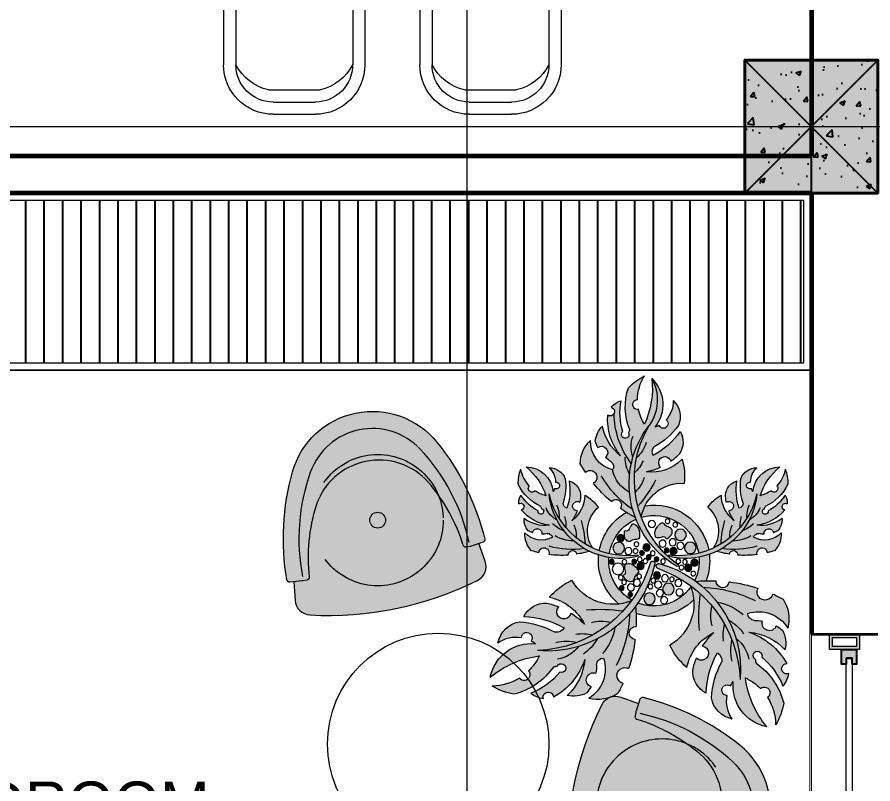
# Model space of a CAD drawing. Header units: feet. Extents: x 109753 to 150441, y 47761 to 75080.
# Drawn here: x 128237.1 to 128353.1, y 50823.8 to 50927.6 of the extents above; entities that cross this region are included whole.
import ezdxf

# ---------------------------------------------------------------- set-up
doc = ezdxf.new("R2010")
doc.units = ezdxf.units.FT
doc.header["$LTSCALE"] = 50
doc.header["$MEASUREMENT"] = 0
for name, pattern in [('ACAD_ISO04W100', [30, 24, -3, 0, -3]), ('CENTER', [2, 1.25, -0.25, 0.25, -0.25]), ('STRICHLINIE2', [0.375, 0.25, -0.125])]:
    doc.linetypes.add(name, pattern=pattern)
for name, color, linetype, lineweight in [('A-Furniture', 175, 'Continuous', 0), ('CENTRELINE', 146, 'CENTER', 18), ('COLUMN', 16, 'Continuous', 40), ('FURNITURES', 250, 'Continuous', 5), ('hatch_cad-block.com', 254, 'Continuous', 0), ('TEXT', 181, 'Continuous', 13), ('WALL', 1, 'Continuous', 60), ('WINDOW', 197, 'Continuous', 25)]:
    doc.layers.add(name, color=color, linetype=linetype, lineweight=lineweight)
doc.layers.add('HACTH', color=251, linetype='Continuous')
doc.styles.add('GL_Imperial', font='GOTHIC.TTF', dxfattribs={"height": 8})

# ---------------------------------------------------------------- blocks, each defined once
blk = doc.blocks.new('WIN 4 FRAME')
at = {"true_color": 0x939598}
h = blk.add_hatch(color=252, dxfattribs=at)
h.dxf.hatch_style = 1
h.paths.add_polyline_path([(0, 4.05), (0, 0), (2.02, 0), (2.02, 2.02), (2.02, 2.02), (2.02, 4.05)])
h.paths.add_polyline_path([(1.62, 0.4), (0.4, 0.4), (0.4, 3.64), (1.62, 3.64)], flags=16)
at = {"lineweight": 18}
for points in [[(2.02, 0), (2.02, 4.05), (0, 4.05), (0, 0)], [(0.4, 3.64), (0.4, 0.4), (1.62, 0.4), (1.62, 3.64)]]:
    blk.add_lwpolyline(points, close=True, dxfattribs=at)
blk = doc.blocks.new('WIN IN FRAME 2')
at = {"true_color": 0x939598}
h = blk.add_hatch(color=252, dxfattribs=at)
h.dxf.hatch_style = 1
h.paths.add_polyline_path([(0, 2.02), (0, 0), (2.02, 0), (2.02, 0.61), (1.21, 0.61), (1.21, 1.42), (2.02, 1.42), (2.02, 2.02)])
blk.add_lwpolyline([(1.21, 1.42), (2.02, 1.42), (2.02, 2.02), (0, 2.02), (0, 0), (2.02, 0), (2.02, 0.61), (1.21, 0.61)], close=True)
blk = doc.blocks.new('*U1173')
blk.add_wipeout([(0, -0.2), (120, -0.2), (120, 9.2), (0, 9.2)]).dxf.layer = 'WINDOW'
at = {"layer": 'WINDOW', "color": 35, "lineweight": 5}
blk.add_line((120, 9), (0, 9), dxfattribs=at)
at = {"layer": 'WINDOW', "color": 10, "lineweight": 35}
blk.add_line((0, 0), (0, 9), dxfattribs=at)
at = {"layer": 'WINDOW', "lineweight": 9}
blk.add_lwpolyline([(3.24, 3.49), (116.76, 3.49), (116.76, 4.3), (3.24, 4.3)], close=True, dxfattribs=at)
at = {"layer": 'WINDOW', "lineweight": 5}
for name, p in [('WIN 4 FRAME', (0, 2.48)), ('WIN IN FRAME 2', (2.02, 2.88))]:
    blk.add_blockref(name, p, dxfattribs=at)
blk = doc.blocks.new('Joey 266-10 top')
at = {"layer": 'hatch_cad-block.com', "true_color": 0xffffff, "transparency": 33554648}
blk.add_hatch(color=7, dxfattribs=at).paths.add_polyline_path([(325.7, -717.9, 0.381088), (369.7, -652.2), (359.8, -581.7), (376, -579.9, 0.392841), (384.9, -569.6, 0.109733), (280.9, -170.6, 0.607126), (-280.9, -170.6, 0.109733), (-384.9, -569.6, 0.392841), (-376, -579.9), (-359.8, -581.7), (-369.7, -652.2, 0.381088), (-325.7, -717.9, 0.127308)])
blk.add_lwpolyline([(309.7, -585.3, -0.386567), (299.8, -576.2, 0.102413), (218.9, -314.4, 0.577736), (-218.9, -314.4, 0.102413), (-299.8, -576.2, -0.386567), (-309.7, -585.3), (-326.5, -585.3, -0.027408), (-328.7, -585.1), (-376, -579.9, -0.392841), (-384.9, -569.6, -0.109733), (-280.9, -170.6, -0.607126), (280.9, -170.6, -0.109733), (384.9, -569.6, -0.392841), (376, -579.9), (328.7, -585.1, -0.027408), (326.5, -585.3)], format="xyb", close=True)
for points in [[(324.1, -570.1, 0.135266), (213.2, -183.7, 0.555419), (-213.2, -183.7, 0.135266), (-324.1, -570.1)], [(-359.8, -581.7), (-369.7, -652.2, 0.381088), (-325.7, -717.9, 0.127308), (325.7, -717.9, 0.381088), (369.7, -652.2), (359.8, -581.7)]]:
    blk.add_lwpolyline(points, format="xyb")
at = {"linetype": 'STRICHLINIE2', "lineweight": 5, "ltscale": 50}
blk.add_circle((0, -416.2), 250, dxfattribs=at)
at = {"ltscale": 50}
blk.add_circle((0, -416.2), 30, dxfattribs=at)
blk = doc.blocks.new('JOEY266-10')
blk.add_blockref('Joey 266-10 top', (0, 416.2))
blk = doc.blocks.new('A$Ca819e820')
at = {"layer": 'FURNITURES', "color": 252}
blk.add_circle((0, 0), 15, dxfattribs=at)
at = {"layer": 'FURNITURES'}
for p, xscale, yscale, zscale, rotation in [((-27.24, -15.64), -0.03555458823085097, 0.03555458823085097, 0.03555458823085097, 123.3619756077735), ((27.24, -15.64), 0.03555458823085096, 0.03555458823085096, 0.03555458823085096, 236.6380243922265)]:
    blk.add_blockref('JOEY266-10', p, dxfattribs=dict(at, xscale=xscale, yscale=yscale, zscale=zscale, rotation=rotation))
blk = doc.blocks.new('Novo Cashepo')
at = {"lineweight": 5, "ltscale": 0.1}
h = blk.add_hatch(color=75, dxfattribs=at)
h.set_gradient(color1=(108, 164, 86), color2=(79, 120, 63), one_color=1, tint=0.36, name='CYLINDER')
h.paths.add_polyline_path([(0.2827, 0.4266, -0.314907), (0.2643, 0.3891, -0.122145), (0.2167, 0.5593, 0.291545), (0.1604, 0.4626, 0.043027), (0.1756, 0.4118, -1.339402), (0.202, 0.3602, 0.060072), (0.2488, 0.3031, -0.231117), (0.1355, 0.4506, 0.11449), (0.0635, 0.3561, -0.376746), (0.1502, 0.1049, 0.228124), (0.3602, 0.5016, -0.2613), (0.1736, 0.0872, 0.033062), (0.2588, 0.0848, -0.981895), (0.3134, 0.0893, 0.048855), (0.4361, 0.1168, -1.138233), (0.4978, 0.1407, 0.018864), (0.5414, 0.1623, 0.208979), (0.5618, 0.2847, -0.346636), (0.3922, 0.2224, -0.42625), (0.4225, 0.2519, 0.04537), (0.4552, 0.2547, -0.994855), (0.5125, 0.2753, 0.044381), (0.539, 0.2936, 0.18118), (0.5496, 0.3761, -0.18833), (0.3972, 0.3019, 0.191426), (0.5567, 0.4338, -1.174476), (0.5643, 0.4761, 0.140528), (0.5404, 0.529, -0.125367), (0.4517, 0.4068, -2.245001), (0.4262, 0.4175, -0.031976), (0.4282, 0.4328, 0.181425), (0.5443, 0.6013, 0.094503), (0.51, 0.6925, -0.138196), (0.476, 0.5769, -1.074478), (0.4463, 0.5393, -0.088291), (0.3828, 0.4942, -0.144087), (0.473, 0.7006, 0.388768), (0.3315, 0.5094, -0.041945), (0.3192, 0.5282, -1.340573), (0.3051, 0.5692, -0.196063), (0.327, 0.668, 0.307628), (0.2389, 0.5784, 0.111291)])
h = blk.add_hatch(color=75, dxfattribs=at)
h.set_gradient(color1=(108, 164, 86), color2=(102, 154, 81), one_color=1, tint=0.46, name='CYLINDER')
h.paths.add_polyline_path([(-0.0809, 0.1926, 0.033062), (-0.0785, 0.2778, -0.981895), (-0.0829, 0.3324, 0.048855), (-0.1105, 0.4551, -1.138233), (-0.1344, 0.5168, 0.018864), (-0.1559, 0.5604, 0.208979), (-0.2783, 0.5808, -0.346636), (-0.2161, 0.4112, -0.42625), (-0.2455, 0.4415, 0.04537), (-0.2484, 0.4742, -0.994855), (-0.269, 0.5315, 0.044381), (-0.2872, 0.5579, 0.18118), (-0.3697, 0.5686, -0.18833), (-0.2956, 0.4161, 0.191426), (-0.4275, 0.5757, -1.174476), (-0.4698, 0.5832, 0.140528), (-0.5227, 0.5593, -0.125367), (-0.4005, 0.4706, -2.245001), (-0.4112, 0.4452, -0.031976), (-0.4264, 0.4471, 0.181425), (-0.595, 0.5633, 0.094503), (-0.6862, 0.529, -0.138196), (-0.5706, 0.495, -1.074478), (-0.5329, 0.4652, -0.088291), (-0.4878, 0.4018, -0.144087), (-0.6943, 0.4919, 0.388768), (-0.503, 0.3504, -0.041945), (-0.5218, 0.3381, -1.340573), (-0.5628, 0.324, -0.196063), (-0.6617, 0.346, 0.307628), (-0.5721, 0.2579, 0.111291), (-0.4203, 0.3017, -0.314907), (-0.3828, 0.2833, -0.122145), (-0.553, 0.2356, 0.291545), (-0.4562, 0.1793, 0.043027), (-0.4055, 0.1946, -1.339402), (-0.3539, 0.2209, 0.060072), (-0.2968, 0.2677, -0.231117), (-0.4442, 0.1544, 0.11449), (-0.3498, 0.0824, -0.376746), (-0.0985, 0.1691, 0.228124), (-0.4952, 0.3792, -0.2613)])
h = blk.add_hatch(color=35, dxfattribs=at)
h.set_gradient(color1=(166, 115, 84), color2=(109, 75, 55), one_color=1, tint=0.32, name='INVCYLINDER')
h.paths.add_polyline_path([(0.3602, 0.5016, -0.309503), (0.0116, 0.0322, 0.812635), (0.0173, 0.012, 0.364481)])
h = blk.add_hatch(color=35, dxfattribs=at)
h.set_gradient(color1=(166, 115, 84), color2=(109, 75, 55), one_color=1, tint=0.32, name='INVCYLINDER')
h.paths.add_polyline_path([(-0.0186, 0.0079, 0.872708), (-0.0001, 0.0132, 0.378997), (-0.4952, 0.3792, -0.322151)])
h = blk.add_hatch(color=9, dxfattribs=at)
h.set_gradient(color1=(185, 193, 193), color2=(81, 92, 92), one_color=1, tint=0.34, name='CURVED')
h.paths.add_polyline_path([(0.1525, 0.1108, 0.06904), (0.1645, 0.1649, 0.288006), (-0.0787, 0.2226, -0.011646), (-0.0809, 0.1926, -0.009266), (-0.0709, 0.1786, -0.341204)])
h = blk.add_hatch(color=9, dxfattribs=at)
h.set_gradient(color1=(185, 193, 193), color2=(81, 92, 92), one_color=1, tint=0.34, name='CURVED')
h.paths.add_polyline_path([(-0.0966, 0.1665, 0.00155), (-0.0985, 0.1691, 0.067559), (-0.151, 0.1827, 0.253608), (-0.2368, -0.0242, -0.036817), (-0.1935, -0.0138, -0.290631)])
h = blk.add_hatch(color=33, dxfattribs=at)
h.set_gradient(color1=(179, 165, 128), color2=(150, 134, 90), one_color=1, tint=0.47)
h.paths.add_polyline_path([(-0.0466, 0.1604, -1), (0.0024, 0.1604, -1)])
h = blk.add_hatch(color=33, dxfattribs=at)
h.set_gradient(color1=(179, 165, 128), color2=(150, 134, 90), one_color=1, tint=0.47)
h.paths.add_polyline_path([(-0.113, 0.1431, 1), (-0.0932, 0.1431, 1)])
h = blk.add_hatch(color=33, dxfattribs=at)
h.set_gradient(color1=(179, 165, 128), color2=(150, 134, 90), one_color=1, tint=0.47)
h.paths.add_polyline_path([(-0.149, 0.1152, 1), (-0.1291, 0.1152, 1)])
h = blk.add_hatch(color=33, dxfattribs=at)
h.set_gradient(color1=(179, 165, 128), color2=(150, 134, 90), one_color=1, tint=0.47)
h.paths.add_polyline_path([(0.0333, 0.1194, 1), (0.0824, 0.1194, 1)])
h = blk.add_hatch(color=33, dxfattribs=at)
h.set_gradient(color1=(179, 165, 128), color2=(150, 134, 90), one_color=1, tint=0.47)
edge = h.paths.add_edge_path()
edge.add_spline(control_points=[(-0.126, 0.0391), (-0.128, 0.0314), (-0.132, 0.0156), (-0.099, 0.0101), (-0.0817, 0.025), (-0.0594, 0.0483), (-0.0851, 0.062), (-0.0856, 0.0869), (-0.1113, 0.0892), (-0.1235, 0.079), (-0.1379, 0.0613), (-0.1214, 0.0568), (-0.124, 0.0467), (-0.126, 0.0391)], knot_values=[0, 0, 0, 0, 0.020201, 0.040881, 0.075874, 0.093984, 0.117931, 0.138882, 0.158108, 0.177537, 0.194687, 0.200618, 0.219249, 0.219249, 0.219249, 0.219249], degree=3, periodic=0)
h = blk.add_hatch(color=33, dxfattribs=at)
h.set_gradient(color1=(179, 165, 128), color2=(150, 134, 90), one_color=1, tint=0.47)
h.paths.add_polyline_path([(0.0244, 0.0622, 1), (-0.0057, 0.0622, 1)])
h = blk.add_hatch(color=9, dxfattribs=at)
h.set_gradient(color1=(185, 193, 193), color2=(81, 92, 92), one_color=1, tint=0.34, name='CURVED')
h.paths.add_polyline_path([(0.1736, 0.0872, -0.003321), (0.1687, 0.0836, -0.134103), (0.1873, -0.0153, -0.036923), (0.2304, -0.0269, 0.121396), (0.2162, 0.0846, -0.016535)])
h = blk.add_hatch(color=33, dxfattribs=at)
h.set_gradient(color1=(179, 165, 128), color2=(150, 134, 90), one_color=1, tint=0.47)
h.paths.add_polyline_path([(-0.0448, 0.022, 1), (-0.0748, 0.022, 1)])
h = blk.add_hatch(color=33, dxfattribs=at)
h.set_gradient(color1=(179, 165, 128), color2=(150, 134, 90), one_color=1, tint=0.47)
h.paths.add_polyline_path([(0.1562, 0.0298, 1), (0.1262, 0.0298, 1)])
h = blk.add_hatch(color=33, dxfattribs=at)
h.set_gradient(color1=(179, 165, 128), color2=(150, 134, 90), one_color=1, tint=0.47)
h.paths.add_polyline_path([(-0.1713, 0.0047, 1), (-0.1912, 0.0047, 1)])
h = blk.add_hatch(color=35, dxfattribs=at)
h.set_gradient(color1=(166, 115, 84), color2=(109, 75, 55), one_color=1, tint=0.32, name='INVCYLINDER')
h.paths.add_polyline_path([(0.0994, 0.0192, 0.726279), (0.0923, 0.0227, 0.000011), (0.0923, 0.0227, 0.454782), (-0.024, -0.5707, -0.387777)])
h = blk.add_hatch(color=33, dxfattribs=at)
h.set_gradient(color1=(179, 165, 128), color2=(150, 134, 90), one_color=1, tint=0.47)
h.paths.add_polyline_path([(-0.0766, 0.0036, 1), (-0.0965, 0.0036, 1)])
h = blk.add_hatch(color=33, dxfattribs=at)
h.set_gradient(color1=(179, 165, 128), color2=(150, 134, 90), one_color=1, tint=0.47)
h.paths.add_polyline_path([(0.0176, -0.0063, 1), (-0.0023, -0.0063, 1)])
h = blk.add_hatch(color=33, dxfattribs=at)
h.set_gradient(color1=(179, 165, 128), color2=(150, 134, 90), one_color=1, tint=0.47)
h.paths.add_polyline_path([(0.1828, 0.0084, 1), (0.1527, 0.0084, 1)])
h = blk.add_hatch(color=75, dxfattribs=at)
h.set_gradient(color1=(108, 164, 86), color2=(62, 94, 49), one_color=1, tint=0.28, name='CURVED')
h.paths.add_polyline_path([(-0.5633, -0.214, -1.174476), (-0.5734, -0.2402, 0.140528), (-0.5646, -0.277, -0.125367), (-0.4927, -0.2097, -2.245001), (-0.4777, -0.2197, -0.031976), (-0.4809, -0.2292, 0.181425), (-0.5761, -0.3228, 0.094503), (-0.5654, -0.3855, -0.138196), (-0.5293, -0.3156, -1.074478), (-0.5056, -0.2952, -0.088291), (-0.4594, -0.2742, -0.144087), (-0.5427, -0.3952, 0.388768), (-0.4284, -0.2902, -0.041945), (-0.4229, -0.3038, -1.340573), (-0.4189, -0.3318, -0.196063), (-0.4452, -0.3924, 0.307628), (-0.3777, -0.3459, 0.111291), (-0.387, -0.2433, -0.314907), (-0.3706, -0.2216, -0.122145), (-0.3611, -0.3364, 0.291545), (-0.3131, -0.2814, 0.043027), (-0.3166, -0.247, -1.339402), (-0.3271, -0.2108, 0.060072), (-0.35, -0.1684, -0.231117), (-0.2957, -0.2768, 0.11449), (-0.2379, -0.2252, -0.376746), (-0.2623, -0.0537, 0.228124), (-0.4459, -0.2817, -0.2613), (-0.2752, -0.0394, 0.033062), (-0.3295, -0.0274, -0.981895), (-0.365, -0.0235, 0.048855), (-0.4469, -0.026, -1.138233), (-0.4894, -0.0336, 0.018864), (-0.52, -0.042, 0.208979), (-0.5481, -0.1179, -0.346636), (-0.4319, -0.099, -0.42625), (-0.4549, -0.1141, 0.04537), (-0.4762, -0.1119, -0.994855), (-0.5154, -0.118, 0.044381), (-0.5346, -0.1264, 0.18118), (-0.5516, -0.1779, -0.18833), (-0.4449, -0.1493, 0.191426)])
h = blk.add_hatch(color=35, dxfattribs=at)
h.set_gradient(color1=(166, 115, 84), color2=(109, 75, 55), one_color=1, tint=0.32, name='INVCYLINDER')
h.paths.add_polyline_path([(-0.0708, -0.0241, 0.529291), (-0.0712, -0.0189, 0.456534), (-0.4459, -0.2817, -0.387777)])
h = blk.add_hatch(color=9, dxfattribs=at)
h.set_gradient(color1=(185, 193, 193), color2=(81, 92, 92), one_color=1, tint=0.34, name='CURVED')
h.paths.add_polyline_path([(-0.1917, -0.0292, 0.03292), (-0.2343, -0.0418, 0.221446), (-0.1198, -0.2039, -0.019377), (-0.0822, -0.1825, -0.005069), (-0.0793, -0.175, -0.256969)])
h = blk.add_hatch(color=33, dxfattribs=at)
h.set_gradient(color1=(179, 165, 128), color2=(150, 134, 90), one_color=1, tint=0.47)
h.paths.add_polyline_path([(-0.1275, -0.0533, 1), (-0.1765, -0.0533, 1)])
h = blk.add_hatch(color=33, dxfattribs=at)
h.set_gradient(color1=(179, 165, 128), color2=(150, 134, 90), one_color=1, tint=0.47)
h.paths.add_polyline_path([(-0.0439, -0.0322, 1), (-0.0638, -0.0322, 1)])
h = blk.add_hatch(color=9, dxfattribs=at)
h.set_gradient(color1=(185, 193, 193), color2=(81, 92, 92), one_color=1, tint=0.34, name='CURVED')
h.paths.add_polyline_path([(0.1853, -0.0311, -0.449638), (-0.0565, -0.1832, 0.000699), (-0.0569, -0.1844, 0.072477), (-0.0408, -0.2319, 0.40511), (0.2276, -0.0448, 0.032975)])
h = blk.add_hatch(color=33, dxfattribs=at)
h.set_gradient(color1=(179, 165, 128), color2=(150, 134, 90), one_color=1, tint=0.47)
h.paths.add_polyline_path([(-0.0152, -0.0149, 1), (-0.0351, -0.0149, 1)])
h = blk.add_hatch(color=33, dxfattribs=at)
h.set_gradient(color1=(179, 165, 128), color2=(150, 134, 90), one_color=1, tint=0.47)
h.paths.add_polyline_path([(0.0597, -0.0435, 1), (0.0398, -0.0435, 1)])
h = blk.add_hatch(color=35, dxfattribs=at)
h.set_gradient(color1=(166, 115, 84), color2=(109, 75, 55), one_color=1, tint=0.32, name='INVCYLINDER')
h.paths.add_polyline_path([(0.4314, -0.2817, 0.456534), (0.0566, -0.0189, 0.529291), (0.0563, -0.0241, -0.387777)])
h = blk.add_hatch(color=33, dxfattribs=at)
h.set_gradient(color1=(179, 165, 128), color2=(150, 134, 90), one_color=1, tint=0.47)
h.paths.add_polyline_path([(0.0939, -0.0406, 1), (0.0639, -0.0406, 1)])
h = blk.add_hatch(color=33, dxfattribs=at)
h.set_gradient(color1=(179, 165, 128), color2=(150, 134, 90), one_color=1, tint=0.47)
h.paths.add_polyline_path([(0.1743, -0.0543, 1), (0.1253, -0.0543, 1)])
h = blk.add_hatch(color=75, dxfattribs=at)
h.set_gradient(color1=(108, 164, 86), color2=(154, 193, 138), one_color=1, tint=0.65, name='HEMISPHERICAL')
h.paths.add_polyline_path([(0.4174, -0.099, -0.346636), (0.5336, -0.1179, 0.208979), (0.5055, -0.042, 0.018864), (0.4749, -0.0336, -1.138233), (0.4324, -0.026, 0.048855), (0.3504, -0.0235, -0.981895), (0.3149, -0.0274, 0.033062), (0.2607, -0.0394, -0.2613), (0.4314, -0.2817, 0.228124), (0.2478, -0.0537, -0.376746), (0.2234, -0.2252, 0.11449), (0.2812, -0.2768, -0.231117), (0.3355, -0.1684, 0.060072), (0.3126, -0.2108, -1.339402), (0.3021, -0.247, 0.043027), (0.2986, -0.2814, 0.291545), (0.3466, -0.3364, -0.122145), (0.3561, -0.2216, -0.314907), (0.3725, -0.2433, 0.111291), (0.3632, -0.3459, 0.307628), (0.4307, -0.3924, -0.196063), (0.4044, -0.3318, -1.340573), (0.4084, -0.3038, -0.041945), (0.4139, -0.2902, 0.388768), (0.5282, -0.3952, -0.144087), (0.4449, -0.2742, -0.088291), (0.4911, -0.2952, -1.074478), (0.5148, -0.3156, -0.138196), (0.5509, -0.3855, 0.094503), (0.5616, -0.3228, 0.181425), (0.4664, -0.2292, -0.031976), (0.4632, -0.2197, -2.245001), (0.4782, -0.2097, -0.125367), (0.5501, -0.277, 0.140528), (0.5589, -0.2402, -1.174476), (0.5488, -0.214, 0.191426), (0.4304, -0.1493, -0.18833), (0.5371, -0.1779, 0.18118), (0.5201, -0.1264, 0.044381), (0.5009, -0.118, -0.994855), (0.4617, -0.1119, 0.04537), (0.4404, -0.1141, -0.42625)])
h = blk.add_hatch(color=33, dxfattribs=at)
h.set_gradient(color1=(179, 165, 128), color2=(150, 134, 90), one_color=1, tint=0.47)
h.paths.add_polyline_path([(-0.0194, -0.0559, 1), (-0.0495, -0.0559, 1)])
h = blk.add_hatch(color=33, dxfattribs=at)
h.set_gradient(color1=(179, 165, 128), color2=(150, 134, 90), one_color=1, tint=0.47)
h.paths.add_polyline_path([(-0.1294, -0.0948, 1), (-0.1594, -0.0948, 1)])
h = blk.add_hatch(color=33, dxfattribs=at)
h.set_gradient(color1=(179, 165, 128), color2=(150, 134, 90), one_color=1, tint=0.47)
edge = h.paths.add_edge_path()
edge.add_spline(control_points=[(-0.1055, -0.1384), (-0.1019, -0.1456), (-0.0945, -0.16), (-0.0661, -0.1423), (-0.063, -0.1197), (-0.0617, -0.0875), (-0.09, -0.0942), (-0.1068, -0.0758), (-0.1276, -0.0911), (-0.13, -0.1069), (-0.1291, -0.1297), (-0.1137, -0.1221), (-0.1091, -0.1314), (-0.1055, -0.1384)], knot_values=[0, 0, 0, 0, 0.020201, 0.040881, 0.075874, 0.093984, 0.117931, 0.138882, 0.158108, 0.177537, 0.194687, 0.200618, 0.219249, 0.219249, 0.219249, 0.219249], degree=3, periodic=0)
h = blk.add_hatch(color=33, dxfattribs=at)
h.set_gradient(color1=(179, 165, 128), color2=(150, 134, 90), one_color=1, tint=0.47)
edge = h.paths.add_edge_path()
edge.add_spline(control_points=[(0.0251, -0.0997), (0.0173, -0.0977), (0.0016, -0.0937), (-0.004, -0.1268), (0.011, -0.1441), (0.0343, -0.1664), (0.0479, -0.1407), (0.0728, -0.1402), (0.0751, -0.1145), (0.0649, -0.1023), (0.0473, -0.0879), (0.0427, -0.1044), (0.0327, -0.1017), (0.0251, -0.0997)], knot_values=[0, 0, 0, 0, 0.020201, 0.040881, 0.075874, 0.093984, 0.117931, 0.138882, 0.158108, 0.177537, 0.194687, 0.200618, 0.219249, 0.219249, 0.219249, 0.219249], degree=3, periodic=0)
h = blk.add_hatch(color=33, dxfattribs=at)
h.set_gradient(color1=(179, 165, 128), color2=(150, 134, 90), one_color=1, tint=0.47)
h.paths.add_polyline_path([(0.1333, -0.1092, 1), (0.0843, -0.1092, 1)])
h = blk.add_hatch(color=75, dxfattribs=at)
h.set_gradient(color1=(108, 164, 86), color2=(128, 178, 108), one_color=1, tint=0.56, name='CYLINDER')
h.paths.add_polyline_path([(-0.0931, -0.2153, -0.021499), (-0.0822, -0.1825, 0.033062), (-0.1452, -0.2207, -0.981895), (-0.1828, -0.2494, 0.048855), (-0.259, -0.3268, -1.138233), (-0.2927, -0.373, 0.018864), (-0.3143, -0.409, 0.208979), (-0.2718, -0.5074, -0.346636), (-0.1778, -0.383, -0.218356), (-0.1066, -0.288, -0.045186), (-0.0935, -0.2168, -0.00127), (-0.0946, -0.2163, -0.001036)])
h = blk.add_hatch(color=75, dxfattribs=at)
h.set_gradient(color1=(108, 164, 86), color2=(128, 178, 108), one_color=1, tint=0.56, name='CYLINDER')
h.paths.add_polyline_path([(0.1153, -0.4286, 0.11449), (0.1235, -0.3263, -0.376746), (-0.0569, -0.1844, 0.228124), (-0.024, -0.5707, -0.289779), (-0.0128, -0.768, 0.388768), (0.0005, -0.5629, -0.041945), (0.0182, -0.5708, -1.340573), (0.0477, -0.594, -0.196063), (0.0779, -0.676, 0.307628), (0.1, -0.5698, 0.111291), (-0.0028, -0.48, -0.314907), (-0.0069, -0.4442, -0.122145), (0.1072, -0.5455, 0.291545), (0.1029, -0.4489, 0.043027), (0.0681, -0.4192, -1.339402), (0.0248, -0.3941, 0.060072), (-0.0358, -0.3745, -0.231117)])
h = blk.add_hatch(color=75, dxfattribs=at)
h.set_gradient(color1=(108, 164, 86), color2=(128, 178, 108), one_color=1, tint=0.56, name='CYLINDER')
h.paths.add_polyline_path([(-0.186, -0.4185, 0.04537), (-0.2084, -0.4358, -0.994855), (-0.2404, -0.4776, 0.044381), (-0.2511, -0.5032, 0.18118), (-0.2202, -0.5681, -0.18833), (-0.1442, -0.443, 0.191426), (-0.1984, -0.6134, -0.461932), (-0.1711, -0.6221, -0.164855), (-0.099, -0.4106, -0.076989), (-0.1066, -0.288, 0.218356), (-0.1778, -0.383, -0.42625)])
h = blk.add_hatch(color=75, dxfattribs=at)
h.set_gradient(color1=(108, 164, 86), color2=(128, 178, 108), one_color=1, tint=0.56, name='CYLINDER')
h.paths.add_polyline_path([(-0.1111, -0.7292, 0.094503), (-0.0435, -0.7794, -0.138196), (-0.0729, -0.6796, -1.074478), (-0.0689, -0.6383, -0.088291), (-0.0439, -0.5759, -0.144087), (-0.0128, -0.768, 0.289779), (-0.024, -0.5707, -0.111568), (-0.099, -0.4106, 0.164855), (-0.1711, -0.6221, -0.461932), (-0.1841, -0.6476, 0.140528), (-0.142, -0.6749, -0.125367), (-0.1347, -0.5446, -2.245001), (-0.1112, -0.5405, -0.031976), (-0.1055, -0.5525, 0.181425)])
for centre, radius in [((-0.0221, 0.1604), 0.0245), ((0.0395, 0.1667), 0.015), ((-0.1031, 0.1431), 0.00994), ((0.0215, 0.1368), 0.015), ((0.1044, 0.1338), 0.015), ((-0.1391, 0.1152), 0.00994), ((-0.1006, 0.1127), 0.015), ((-0.0182, 0.1092), 0.00994), ((0.0145, 0.1013), 0.015), ((0.0578, 0.1194), 0.0245), ((0.0993, 0.0941), 0.015), ((-0.1435, 0.0709), 0.00994), ((-0.1296, 0.0906), 0.00994), ((-0.0753, 0.0931), 0.015), ((-0.0657, 0.0663), 0.00994), ((-0.0066, 0.0836), 0.00994), ((0.0093, 0.0622), 0.015), ((0.0432, 0.0739), 0.015), ((0.0724, 0.0784), 0.00994), ((-0.155, 0.0346), 0.0245), ((-0.0598, 0.022), 0.015), ((0.1127, 0.0289), 0.00994), ((0.1412, 0.0298), 0.015), ((0.1627, 0.0543), 0.00994), ((-0.1813, 0.0047), 0.00994), ((-0.1282, 0.0051), 0.00994), ((-0.0866, 0.0036), 0.00994), ((-0.0635, -0.0053), 0.00994), ((-0.0398, 0.002), 0.00994), ((0.0077, -0.0063), 0.00994), ((0.0352, 0.0026), 0.00994), ((0.0994, 0.0024), 0.00994), ((0.127, 0.0055), 0.00994), ((0.1678, 0.0084), 0.015), ((-0.152, -0.0533), 0.0245), ((-0.1111, -0.0406), 0.015), ((-0.0806, -0.0403), 0.00994), ((-0.0539, -0.0322), 0.00994), ((-0.0252, -0.0149), 0.00994), ((-0.0085, -0.0314), 0.00994), ((0.0498, -0.0435), 0.00994), ((0.0789, -0.0406), 0.015), ((0.1498, -0.0543), 0.0245), ((-0.0774, -0.0694), 0.00994), ((-0.0345, -0.0559), 0.015), ((0.0329, -0.0722), 0.015), ((0.0754, -0.0779), 0.015), ((0.1084, -0.0629), 0.015), ((-0.1444, -0.0948), 0.015), ((0.1088, -0.1092), 0.0245), ((-0.0125, -0.1547), 0.015), ((0.0867, -0.1514), 0.00994), ((0.0538, -0.1663), 0.00994)]:
    blk.add_circle(centre, radius, dxfattribs=at)
for centre, radius, start, end in [((0.5066, 0.5278), 0.1761, 101.0186, 185.9966), ((0.7787, 0.4442), 0.399, 140.0122, 172.8088), ((0.2879, 0.6951), 0.2222, 327.8752, 359.3481), ((0.2881, 0.557), 0.26, 9.8207, 31.4151), ((0.3489, 0.5584), 0.1118, 101.2825, 169.6799), ((0.4372, 0.5917), 0.134, 145.305, 189.6765), ((-0.4545, 0.479), 0.1053, 98.3059, 130.3029), ((-0.4492, 0.576), 0.0218, 160.6631, 359.0131), ((-0.2404, 0.4305), 0.1549, 56.9429, 104.1578), ((-0.3548, 0.4565), 0.1459, 341.9118, 58.3844), ((0.5976, 0.5997), 0.3593, 183.393, 208.7944), ((0.2616, 0.6719), 0.2914, 304.8613, 345.9935), ((-0.5506, 0.307), 0.26, 99.8207, 121.4151), ((-0.6655, 0.2806), 0.2914, 34.8613, 75.9935), ((-0.6357, 0.2751), 0.3059, 39.7257, 68.3087), ((-0.5622, 0.33), 0.2802, 17.9062, 61.2534), ((-0.3427, 0.4531), 0.1185, 62.1153, 103.1932), ((-0.5278, 0.3974), 0.233, 4.6076, 47.2701), ((-0.4269, 0.4422), 0.1813, 29.481, 39.6456), ((-0.7231, 0.2531), 0.6451, 24.1234, 28.4463), ((0.2645, 0.4667), 0.1042, 117.2921, 182.3073), ((0.5836, 0.5703), 0.3671, 181.7055, 209.5612), ((0.306, 0.5466), 0.0226, 92.4292, 305.5449), ((0.4625, 0.557), 0.024, 227.5673, 55.7919), ((-0.6887, 0.3068), 0.2222, 57.8752, 89.3481), ((-0.2585, 0.5029), 0.0304, 110.1108, 289.5198), ((-0.1264, 0.4844), 0.0334, 103.7865, 298.5822), ((0.4372, 0.5917), 0.134, 208.2976, 217.9049), ((0.2879, 0.6951), 0.2222, 295.3016, 315.484), ((0.2562, 0.6421), 0.3059, 309.7257, 338.3087), ((0.4601, 0.4609), 0.1053, 8.3059, 40.3029), ((-0.4379, 0.7976), 0.399, 230.0122, 262.8088), ((-0.5214, 0.5256), 0.1761, 191.0186, 275.9966), ((-0.5507, 0.4815), 0.024, 317.5673, 145.7919), ((-0.3944, 0.4531), 0.0186, 205.201, 109.1617), ((-0.4269, 0.4422), 0.1813, 359.2754, 10.1496), ((-0.1569, 0.5215), 0.5175, 289.0066, 357.7964), ((-0.1024, 0.4607), 0.4645, 284.942, 5.0453), ((0.5571, 0.4556), 0.0218, 70.6631, 269.0131), ((-0.6887, 0.3068), 0.2222, 25.3016, 45.484), ((-0.4035, 0.5652), 0.1203, 259.0186, 266.3445), ((-0.2163, 0.4404), 0.0293, 181.0153, 270.3634), ((-0.6263, 0.2061), 0.5206, 1.9256, 26.9542), ((-0.7231, 0.2531), 0.6451, 7.0576, 18.2453), ((0.303, 0.2481), 0.2627, 129.608, 155.7334), ((0.3431, 0.4928), 0.2118, 191.5061, 243.5602), ((0.4622, 0.5257), 0.3083, 191.8137, 201.6687), ((0.311, 0.5686), 0.2802, 287.9062, 331.2534), ((-0.4326, 0.2811), 0.1367, 36.1411, 80.3873), ((0.1964, 0.3899), 0.0302, 280.5489, 133.5686), ((0.2467, 0.421), 0.0364, 298.8789, 8.7972), ((0.5076, 0.3784), 0.1869, 165.9423, 193.4167), ((0.2622, 0.4389), 0.1367, 306.1411, 350.3873), ((0.4341, 0.4007), 0.0186, 115.201, 19.1617), ((0.5463, 0.4099), 0.1203, 169.0186, 176.3445), ((-0.4544, -0.0835), 0.4645, 12.0191, 95.0453), ((-0.5151, -0.138), 0.5175, 16.3708, 87.7964), ((-0.4031, 0.2432), 0.1817, 28.6905, 56.0246), ((-0.3847, 0.2462), 0.2195, 9.4944, 41.5537), ((0.3785, 0.5342), 0.233, 274.6076, 317.2701), ((0.4342, 0.349), 0.1185, 332.1153, 13.1932), ((-0.5854, 0.4562), 0.134, 235.305, 279.6765), ((-0.5521, 0.3678), 0.1118, 191.2825, 259.6799), ((-0.5402, 0.325), 0.0226, 182.4292, 35.5449), ((-0.5854, 0.4562), 0.134, 298.2976, 307.9049), ((-0.372, 0.5266), 0.1869, 255.9423, 283.4167), ((-0.0802, 0.3051), 0.0274, 95.6708, 273.5772), ((-0.0362, 0.1811), 0.2014, 337.7465, 60.3213), ((0.4622, 0.5257), 0.3083, 212.4488, 226.1997), ((0.4824, 0.3139), 0.1936, 172.3137, 193.7119), ((-0.5933, 0.6166), 0.3593, 273.393, 298.7944), ((-0.4147, 0.2657), 0.0364, 28.8789, 98.7972), ((-0.3076, 0.5014), 0.1936, 262.3137, 283.7119), ((0.8078, 0.234), 0.6217, 174.4084, 188.6615), ((0.2242, 0.4094), 0.1817, 298.6905, 326.0246), ((0.4839, 0.2649), 0.0304, 20.1108, 199.5198), ((0.4233, 0.4332), 0.1813, 299.481, 309.6456), ((-0.5639, 0.6026), 0.3671, 271.7055, 299.5612), ((-0.4865, 0.362), 0.2118, 281.5061, 333.5602), ((-0.5193, 0.4811), 0.3083, 302.4488, 316.1997), ((-0.2254, 0.4264), 0.1711, 255.544, 283.8081), ((-0.7231, 0.2531), 0.6451, 354.6159, 2.1904), ((0.4075, 0.2318), 0.1711, 165.544, 193.8081), ((0.4375, 0.3611), 0.1459, 251.9118, 328.3844), ((0.4233, 0.4332), 0.1813, 269.2754, 280.1496), ((0.4116, 0.2468), 0.1549, 326.9429, 14.1578), ((-0.4604, 0.2834), 0.1042, 207.2921, 272.3073), ((-0.3836, 0.2154), 0.0302, 10.5489, 223.5686), ((-0.003, 0.0001), 0.235, 44.5248, 108.7916), ((0.2272, 0.3911), 0.2195, 279.4944, 311.5537), ((0.4215, 0.2226), 0.0293, 91.0153, 180.3634), ((-0.5193, 0.4811), 0.3083, 281.8137, 291.6687), ((-0.1748, -0.0173), 0.2014, 67.7465, 150.3213), ((-0.2276, 0.8267), 0.6217, 264.4084, 278.6615), ((-0.003, 0.0001), 0.235, 129.0122, 185.9347), ((-0.003, 0.0001), 0.1909, 35.4554, 110.8148), ((-0.2418, 0.3219), 0.2627, 219.608, 245.7334), ((-0.003, 0.0001), 0.1909, 119.3518, 184.1737), ((0.1872, 0.6326), 0.5206, 271.9256, 296.9542), ((0.4654, 0.1328), 0.0334, 13.7865, 208.5822), ((0.2342, 0.7294), 0.6451, 294.1234, 298.4463), ((0.2862, 0.0866), 0.0274, 5.6708, 183.5772), ((0.2342, 0.7294), 0.6451, 277.0576, 288.2453), ((-0.003, 0.0001), 0.1909, 355.3819, 25.9338), ((0.2342, 0.7294), 0.6451, 264.6159, 272.1904), ((-0.003, 0.0001), 0.235, 353.3979, 21.0844), ((0.2929, -0.3247), 0.4012, 120.0005, 217.8213), ((0.3609, -0.3433), 0.447, 125.7916, 210.5723), ((-0.0097, 0.0118), 0.00971, 203.8853, 8.3312), ((0.0166, 0.0227), 0.0107, 117.5535, 273.9476), ((0.0953, 0.0198), 0.00417, 352.069, 136.0321), ((-0.3933, -0.4432), 0.4207, 103.1984, 107.5212), ((-0.4677, -0.0325), 0.0217, 182.8615, 17.6572), ((-0.3933, -0.4432), 0.4207, 86.1325, 97.3203), ((-0.1446, -0.3127), 0.3029, 76.2995, 174.1203), ((-0.1172, -0.3583), 0.3375, 82.0906, 166.8713), ((-0.3472, -0.0251), 0.0179, 174.7458, 352.6522), ((-0.3933, -0.4432), 0.4207, 73.6909, 81.2654), ((-0.003, 0.0001), 0.1909, 188.82, 246.4657), ((-0.0727, -0.0216), 0.00315, 308.368, 92.3311), ((-0.003, 0.0001), 0.1909, 253.7485, 350.5904), ((0.0582, -0.0216), 0.00315, 87.6689, 231.632), ((0.1027, -0.3583), 0.3375, 13.1287, 97.9094), ((0.1301, -0.3127), 0.3029, 5.8797, 103.7005), ((0.3788, -0.4432), 0.4207, 98.7346, 106.3091), ((0.3327, -0.0251), 0.0179, 187.3478, 5.2542), ((0.3788, -0.4432), 0.4207, 82.6797, 93.8675), ((0.4531, -0.0325), 0.0217, 162.3428, 357.1385), ((0.3788, -0.4432), 0.4207, 72.4788, 76.8016), ((-0.4473, -0.1122), 0.101, 136.0179, 183.2328), ((-0.3513, -0.387), 0.3395, 81.0006, 106.0292), ((-0.6994, -0.055), 0.4054, 343.4834, 357.7365), ((-0.1524, -0.1255), 0.1313, 146.8215, 229.3963), ((-0.003, 0.0001), 0.235, 190.2712, 240.2168), ((-0.003, 0.0001), 0.235, 260.7676, 348.9809), ((0.1379, -0.1255), 0.1313, 310.6037, 33.1785), ((0.6849, -0.055), 0.4054, 182.2635, 196.5166), ((0.3368, -0.387), 0.3395, 73.9708, 98.9994), ((0.4328, -0.1122), 0.101, 356.7672, 43.9821), ((-0.478, -0.1822), 0.0952, 60.9868, 137.4594), ((-0.4506, -0.0955), 0.0191, 260.0903, 349.4383), ((-0.3471, -0.2274), 0.1431, 88.5693, 120.6287), ((-0.4428, -0.1031), 0.1116, 334.6189, 2.8831), ((0.4283, -0.1031), 0.1116, 177.1169, 205.3811), ((0.3325, -0.2274), 0.1431, 59.3713, 91.4307), ((0.4635, -0.1822), 0.0952, 42.5406, 119.0132), ((0.4361, -0.0955), 0.0191, 190.5617, 279.9097), ((-0.4744, -0.1749), 0.0773, 141.1903, 182.2681), ((-0.4778, -0.2301), 0.1183, 108.5559, 118.7205), ((-0.4958, -0.1149), 0.0199, 189.1858, 8.5947), ((-0.4778, -0.2301), 0.1183, 78.3504, 89.2246), ((-0.3474, -0.2395), 0.1185, 107.7654, 135.0996), ((-0.5009, -0.1464), 0.1263, 341.3887, 2.7869), ((0.4864, -0.1464), 0.1263, 177.2131, 198.6113), ((0.3329, -0.2395), 0.1185, 44.9004, 72.2346), ((0.4633, -0.2301), 0.1183, 90.7754, 101.6496), ((0.4813, -0.1149), 0.0199, 171.4053, 350.8142), ((0.4633, -0.2301), 0.1183, 61.2795, 71.4441), ((0.4599, -0.1749), 0.0773, 357.7319, 38.8097), ((-0.4227, -0.3307), 0.1827, 96.9812, 140.3284), ((-0.4616, -0.3003), 0.1519, 83.6826, 126.345), ((-0.3754, -0.2537), 0.0892, 115.216, 159.4623), ((-0.525, -0.1846), 0.1219, 335.0173, 2.4916), ((-0.5141, -0.2845), 0.2011, 21.5237, 35.2746), ((-0.4338, -0.2782), 0.1381, 0.581, 52.6352), ((0.4193, -0.2782), 0.1381, 127.3648, 179.419), ((0.4996, -0.2845), 0.2011, 144.7254, 158.4763), ((0.5105, -0.1846), 0.1219, 177.5084, 204.9827), ((0.3608, -0.2537), 0.0892, 20.5377, 64.784), ((0.4471, -0.3003), 0.1519, 53.655, 96.3174), ((0.4082, -0.3307), 0.1827, 39.6716, 83.0188), ((-0.5662, -0.2279), 0.0142, 239.7381, 78.088), ((-0.3966, -0.3845), 0.1995, 118.8007, 147.3836), ((-0.4807, -0.208), 0.0121, 284.2759, 188.2367), ((-0.3272, -0.2305), 0.0197, 89.6239, 302.6435), ((0.1629, -0.585), 0.4497, 124.7016, 149.7302), ((0.1741, -0.6772), 0.5572, 117.3918, 124.9664), ((-0.003, 0.0001), 0.235, 247.0716, 247.3627), ((0.1141, -0.1526), 0.1739, 190.5225, 273.0973), ((0.3127, -0.2305), 0.0197, 237.3565, 90.3761), ((0.4662, -0.208), 0.0121, 351.7633, 255.7241), ((0.3821, -0.3845), 0.1995, 32.6164, 61.1993), ((0.5517, -0.2279), 0.0142, 101.912, 300.2619), ((-0.4038, -0.4029), 0.19, 113.9363, 155.0685), ((-0.5048, -0.2433), 0.0687, 177.3808, 209.3779), ((-0.5537, -0.2), 0.0785, 338.0936, 345.4195), ((-0.3633, -0.2442), 0.0238, 107.9539, 177.8722), ((-0.61, -0.3152), 0.2343, 352.4679, 17.8694), ((-0.5974, -0.2981), 0.2394, 350.7805, 18.6362), ((-0.5141, -0.2845), 0.2011, 0.8887, 10.7437), ((-0.3779, -0.1265), 0.1713, 298.683, 324.8084), ((0.1741, -0.6772), 0.5572, 129.8335, 141.0213), ((-0.1643, -0.2347), 0.0237, 218.4468, 36.3532), ((-0.4741, -0.5856), 0.5369, 27.1843, 41.4375), ((0.3634, -0.1265), 0.1713, 215.1916, 241.317), ((0.4996, -0.2845), 0.2011, 169.2563, 179.1113), ((0.5829, -0.2981), 0.2394, 161.3638, 189.2195), ((0.3487, -0.2442), 0.0238, 2.1278, 72.0461), ((0.5955, -0.3152), 0.2343, 162.1306, 187.5321), ((0.5392, -0.2), 0.0785, 194.5805, 201.9064), ((0.3893, -0.4029), 0.19, 24.9315, 66.0637), ((0.4903, -0.2433), 0.0687, 330.6221, 2.6192), ((-0.7067, -0.1933), 0.2602, 309.0872, 341.8838), ((-0.5182, -0.3046), 0.0157, 36.6423, 224.8669), ((-0.4235, -0.4145), 0.1449, 104.3766, 124.559), ((-0.3803, -0.2712), 0.0679, 286.3671, 351.3823), ((-0.0386, -0.4131), 0.1424, 118.5185, 167.7887), ((0.3657, -0.2712), 0.0679, 188.6177, 253.6329), ((0.4089, -0.4145), 0.1449, 55.441, 75.6234), ((0.6922, -0.1933), 0.2602, 198.1162, 230.9128), ((0.5037, -0.3046), 0.0157, 315.1331, 143.3577), ((-0.4065, -0.3261), 0.1696, 178.8957, 200.49), ((-0.4235, -0.4145), 0.1449, 136.9502, 168.4231), ((-0.5429, -0.2804), 0.1149, 270.0936, 355.0715), ((-0.5063, -0.3299), 0.0874, 17.3725, 26.9799), ((-0.4167, -0.3172), 0.0148, 261.5041, 114.6198), ((-0.1845, -0.3969), 0.1478, 18.3199, 46.584), ((0.4022, -0.3172), 0.0148, 65.3802, 278.4959), ((0.4918, -0.3299), 0.0874, 153.0201, 162.6275), ((0.5283, -0.2804), 0.1149, 184.9285, 269.9064), ((0.4089, -0.4145), 0.1449, 11.5769, 43.0498), ((0.392, -0.3261), 0.1696, 339.51, 1.1043), ((-0.5063, -0.3299), 0.0874, 314.38, 358.7514), ((-0.4456, -0.3195), 0.0729, 270.3575, 338.7549), ((-0.2728, -0.352), 0.0288, 226.5625, 61.3582), ((-0.1009, -0.3599), 0.2269, 342.384, 8.5094), ((0.4311, -0.3195), 0.0729, 201.2451, 269.6425), ((0.4918, -0.3299), 0.0874, 181.2486, 225.62), ((0.1741, -0.6772), 0.5572, 146.8994, 151.2222), ((-0.1458, -0.5049), 0.126, 104.6878, 181.1604), ((-0.1989, -0.3968), 0.0253, 303.7913, 33.1393), ((0.0317, -0.4402), 0.157, 151.4664, 178.8006), ((-0.2005, -0.4916), 0.1673, 25.0896, 46.4879), ((-0.0156, -0.5563), 0.183, 44.282, 96.3362), ((-0.0868, -0.6359), 0.2663, 65.2247, 78.9756), ((0.0427, -0.413), 0.0261, 133.3249, 346.3445), ((-0.1805, -0.4097), 0.1338, 179.7189, 226.9338), ((-0.1018, -0.5505), 0.1566, 122.0514, 132.9256), ((0.177, -0.6228), 0.3482, 142.4479, 179.8931), ((-0.0868, -0.6359), 0.2663, 44.5897, 54.4447), ((-0.2245, -0.4566), 0.0263, 232.8868, 52.2957), ((-0.022, -0.6029), 0.2012, 127.3836, 170.046), ((0.043, -0.5963), 0.242, 140.6821, 184.0293), ((0.0179, -0.4793), 0.1181, 158.917, 203.1632), ((-0.1886, -0.5502), 0.1614, 18.7183, 46.1926), ((0.0208, -0.4591), 0.0315, 151.6549, 221.5732), ((-0.1541, -0.725), 0.3171, 34.4815, 62.3371), ((0.0293, -0.5006), 0.09, 330.0681, 35.0833), ((-0.1018, -0.5505), 0.1566, 152.2569, 162.4215), ((-0.1491, -0.4945), 0.1024, 184.8913, 225.9691), ((-0.1505, -0.753), 0.3104, 36.1689, 61.5704), ((-0.1248, -0.532), 0.016, 327.9769, 231.9376), ((-0.202, -0.5911), 0.1039, 21.7946, 29.1205), ((0.1173, -0.6241), 0.2642, 162.5017, 191.0846), ((0.1272, -0.6483), 0.2517, 157.6373, 198.7695), ((0.119, -0.6774), 0.1919, 148.0776, 168.26), ((-0.3547, -0.7247), 0.3446, 352.7882, 25.5848), ((-0.1743, -0.6782), 0.1848, 330.9322, 35.574), ((-0.1181, -0.6582), 0.1521, 313.7946, 38.7725), ((-0.0378, -0.6722), 0.1158, 61.0735, 70.6809), ((0.0364, -0.578), 0.0195, 305.2051, 158.3208), ((0.0108, -0.6067), 0.0965, 314.0585, 22.4559), ((-0.1885, -0.6293), 0.0188, 283.4391, 121.789), ((-0.0378, -0.6722), 0.1158, 358.081, 42.4524), ((-0.1155, -0.5878), 0.091, 221.0818, 253.0788), ((-0.0723, -0.6588), 0.0208, 80.3433, 268.5678), ((0.119, -0.6774), 0.1919, 180.6511, 212.1241), ((0.0543, -0.5772), 0.2246, 222.5967, 244.191)]:
    blk.add_arc(centre, radius, start, end, dxfattribs=at)
for points in [[(-0.126, 0.0391), (-0.1267, 0.0189), (-0.1068, 0.0132), (-0.0765, 0.0308), (-0.0665, 0.0459), (-0.0812, 0.0648), (-0.0902, 0.0837), (-0.1092, 0.087), (-0.1253, 0.0762), (-0.1324, 0.0606), (-0.1271, 0.0577), (-0.126, 0.0391)], [(-0.1055, -0.1384), (-0.0926, -0.154), (-0.074, -0.1451), (-0.0628, -0.1119), (-0.0654, -0.094), (-0.0889, -0.0895), (-0.1082, -0.0813), (-0.1246, -0.0913), (-0.1295, -0.1101), (-0.1244, -0.1265), (-0.1187, -0.1252), (-0.1055, -0.1384)], [(0.0251, -0.0997), (0.0049, -0.0991), (-0.0008, -0.119), (0.0167, -0.1493), (0.0318, -0.1592), (0.0508, -0.1446), (0.0697, -0.1356), (0.073, -0.1166), (0.0621, -0.1005), (0.0465, -0.0934), (0.0437, -0.0986), (0.0251, -0.0997)]]:
    blk.add_spline(points, degree=3, dxfattribs=at)
blk = doc.blocks.new('A$Cb5c74cea')
at = {"true_color": 0xffffff, "transparency": 33554687}
h = blk.add_hatch(color=7, dxfattribs=at)
h.dxf.hatch_style = 1
h.paths.add_polyline_path([(-9, -9), (9, -9), (9, 9), (-9, 9)])
at = {"layer": 'HACTH', "transparency": 33554623}
h = blk.add_hatch(dxfattribs=at)
h.set_pattern_fill('AR-CONC', color=256)
h.set_pattern_definition([(50, (-126497.0296, -50480.552), (7.17260183, -0.62752135), [0.75, -8.25]), (355, (-126497.03, -50480.552), (-1.38751334, 7.52192134), [0.6, -6.6]), (100.4514445, (-126496.432, -50480.604), (5.78508847, 6.8943999), [0.63740192, -7.01142112]), (46.1842, (-126497.03, -50478.552), (10.6724133, -1.6551928), [1.125, -12.375]), (96.6356355, (-126496.14, -50478.69), (9.34661946, 9.741186), [0.9561034, -10.5171376]), (351.184164, (-126497.03, -50478.552), (9.34661945, 9.741186), [0.9, -9.9]), (21, (-126496.0296, -50479.052), (5.96907052, -4.0261889), [0.75, -8.25]), (326, (-126496.03, -50479.052), (2.4331533, 7.25150045), [0.6, -6.6]), (71.451445, (-126495.532, -50479.387), (8.40222377, 3.22531153), [0.6374019, -7.01142112]), (37.5, (-126497.0296, -50480.5518), (0.121598553, 3.32893854), [0, -6.52, 0, -6.7, 0, -6.625]), (7.5, (-126497.0296, -50480.5518), (2.63069537, 3.94411712), [0, -3.82, 0, -6.37, 0, -2.525]), (327.5, (-126499.2596, -50480.5518), (5.33822436, -0.225548717), [0, -2.5, 0, -7.8, 0, -10.35]), (317.5, (-126500.2596, -50480.5518), (5.8318617, 1.00104982), [0, -3.25, 0, -5.18, 0, -7.35])])
h.paths.add_polyline_path([(-9, -9), (9, -9), (9, 9), (-9, 9)])
at = {"layer": 'COLUMN'}
blk.add_lwpolyline([(-9, -9), (9, -9), (9, 9), (-9, 9)], close=True, dxfattribs=at)
at = {"layer": 'Defpoints', "color": 18, "true_color": 0x000000}
for p, q in [((-9, -9), (9, 9)), ((-9, 9), (9, -9))]:
    blk.add_line(p, q, dxfattribs=at)
blk = doc.blocks.new('A$C2dc982f6')
for p, q in [((-22.22, 31.54), (-16.5, 31.54)), ((4.36, 31.54), (10.09, 31.54)), ((-22.22, 29.88), (-16.5, 29.88)), ((4.36, 29.88), (10.09, 29.88)), ((-22.86, 28.24), (-15.86, 28.24)), ((3.73, 28.24), (10.72, 28.24)), ((-28.93, 13.64), (-28.93, 24.83)), ((-27.27, 13.64), (-27.27, 24.83)), ((-11.44, 13.64), (-11.44, 24.83)), ((-9.79, 13.64), (-9.79, 24.83)), ((-2.35, 13.64), (-2.35, 24.83)), ((-0.69, 13.64), (-0.69, 24.83)), ((15.14, 13.64), (15.14, 24.83)), ((16.8, 13.64), (16.8, 24.83)), ((-27.24, 13.64), (-28.93, 13.64)), ((-27.24, 13.64), (-26.28, 12.79)), ((-12.43, 12.79), (-26.28, 12.79)), ((-11.48, 13.64), (-12.43, 12.79)), ((-11.48, 13.64), (-9.79, 13.64)), ((-0.66, 13.64), (-2.35, 13.64)), ((-0.66, 13.64), (0.3, 12.79)), ((14.15, 12.79), (0.3, 12.79)), ((15.11, 13.64), (14.15, 12.79)), ((15.11, 13.64), (16.8, 13.64)), ((-36.96, 6.89), (-48.14, 6.89)), ((-36.96, 5.2), (-36.96, 6.89)), ((25.19, 5.2), (25.19, 6.89)), ((25.19, 6.89), (36.37, 6.89)), ((-36.96, 5.23), (-48.14, 5.23)), ((-36.96, 5.2), (-36.1, 4.24)), ((25.19, 5.2), (24.34, 4.24)), ((25.19, 5.23), (36.37, 5.23)), ((-36.1, 4.24), (-36.1, -9.61)), ((24.34, 4.24), (24.34, -9.61)), ((-54.85, -5.55), (-54.85, 0.18)), ((-53.19, -5.55), (-53.19, 0.18)), ((-51.55, -6.18), (-51.55, 0.81)), ((39.78, -6.18), (39.78, 0.81)), ((41.43, -5.55), (41.43, 0.18)), ((43.09, -5.55), (43.09, 0.18)), ((-36.96, -10.57), (-36.1, -9.61)), ((25.19, -10.57), (24.34, -9.61)), ((-36.96, -10.6), (-48.14, -10.6)), ((-36.96, -10.57), (-36.96, -12.26)), ((25.19, -10.57), (25.19, -12.26)), ((25.19, -10.6), (36.37, -10.6)), ((-36.96, -12.26), (-48.14, -12.26)), ((25.19, -12.26), (36.37, -12.26)), ((-26.73, -19.64), (-28.42, -19.64)), ((-28.42, -19.64), (-28.42, -30.83)), ((-26.77, -19.64), (-26.77, -30.83)), ((-26.73, -19.64), (-25.78, -18.79)), ((-11.93, -18.79), (-25.78, -18.79)), ((-10.97, -19.64), (-11.93, -18.79)), ((-10.97, -19.64), (-9.28, -19.64)), ((-10.94, -19.64), (-10.94, -30.83)), ((-9.28, -19.64), (-9.28, -30.83)), ((-0.15, -19.64), (-1.84, -19.64)), ((-1.84, -19.64), (-1.84, -30.83)), ((-0.18, -19.64), (-0.18, -30.83)), ((-0.15, -19.64), (0.81, -18.79)), ((14.66, -18.79), (0.81, -18.79)), ((15.61, -19.64), (14.66, -18.79)), ((15.61, -19.64), (17.3, -19.64)), ((15.65, -19.64), (15.65, -30.83)), ((17.3, -19.64), (17.3, -30.83)), ((-22.35, -34.24), (-15.36, -34.24)), ((4.23, -34.24), (11.23, -34.24)), ((-21.71, -35.88), (-15.99, -35.88)), ((4.87, -35.88), (10.59, -35.88)), ((-21.71, -37.54), (-15.99, -37.54)), ((4.87, -37.54), (10.59, -37.54))]:
    blk.add_line(p, q)
blk.add_lwpolyline([(23.97, 12.15), (-35.97, 12.15), (-35.97, -18.15), (23.97, -18.15)], close=True)
for centre, radius, start, end in [((-22.22, 24.83), 6.71, 90.0001, 180), ((-16.5, 24.83), 6.71, 0, 90), ((4.36, 24.83), 6.71, 90.0001, 180), ((10.09, 24.83), 6.71, 0, 90), ((-22.22, 24.83), 5.05, 90.0001, 180), ((-16.5, 24.83), 5.05, 0, 90), ((4.36, 24.83), 5.05, 90.0001, 180), ((10.09, 24.83), 5.05, 0, 90), ((-21.39, 21.77), 6.63, 102.7575, 152.5606), ((-17.33, 21.77), 6.63, 27.4394, 77.2425), ((5.19, 21.77), 6.63, 102.7575, 152.5606), ((9.26, 21.77), 6.63, 27.4394, 77.2425), ((-48.14, 0.18), 6.71, 90, 180), ((36.37, 0.18), 6.71, 0, 90), ((-48.14, 0.18), 5.05, 90, 180), ((-45.09, -0.65), 6.63, 117.4394, 167.2425), ((33.32, -0.65), 6.63, 12.7575, 62.5606), ((36.37, 0.18), 5.05, 0, 90), ((-48.14, -5.55), 6.71, 180.0001, 270), ((-48.14, -5.55), 5.05, 180.0001, 270), ((36.37, -5.55), 6.71, 270, 359.9999), ((36.37, -5.55), 5.05, 270, 359.9999), ((-45.09, -4.72), 6.63, 192.7575, 242.5606), ((33.32, -4.72), 6.63, 297.4394, 347.2425), ((-21.71, -30.83), 6.71, 180, 269.9999), ((-20.88, -27.77), 6.63, 207.4394, 257.2425), ((-21.71, -30.83), 5.05, 180, 269.9999), ((-15.99, -30.83), 5.05, 270, 0), ((-15.99, -30.83), 6.71, 270, 0), ((-16.82, -27.77), 6.63, 282.7575, 332.5606), ((4.87, -30.83), 6.71, 180, 269.9999), ((5.7, -27.77), 6.63, 207.4394, 257.2425), ((4.87, -30.83), 5.05, 180, 269.9999), ((10.59, -30.83), 5.05, 270, 0), ((10.59, -30.83), 6.71, 270, 0), ((9.76, -27.77), 6.63, 282.7575, 332.5606)]:
    blk.add_arc(centre, radius, start, end)

msp = doc.modelspace()

# ---------------------------------------------------------------- hatches: boundary and pattern name
at = {"layer": 'HACTH', "transparency": 33554623}
h = msp.add_hatch(dxfattribs=at)
h.set_pattern_fill('ANSI31', color=256, scale=20, angle=765)
h.set_pattern_definition([(90, (-15404.1847, 163884.8043), (-2.5, 2e-15), [])])
h.paths.add_polyline_path([(128343.72, 50902.79), (128200.64, 50902.79), (128200.64, 50880.79), (128343.72, 50880.79)])

# ---------------------------------------------------------------- linework, layer by layer
at = {"linetype": 'ACAD_ISO04W100', "ltscale": 3}
msp.add_line((128344.72, 50369.55), (128344.72, 51492.02), dxfattribs=at)
at = {"layer": 'A-Furniture'}
msp.add_line((128344.72, 50879.79), (128199.64, 50879.79), dxfattribs=at)
for points in [[(128344.72, 50903.79), (128199.64, 50903.79), (128199.64, 50879.79), (128344.72, 50879.79)], [(128343.72, 50902.79), (128200.64, 50902.79), (128200.64, 50880.79), (128343.72, 50880.79)]]:
    msp.add_lwpolyline(points, close=True, dxfattribs=at)
at = {"layer": 'CENTRELINE', "ltscale": 35}
for p, q in [((128298.07, 51489.56), (128298.07, 50369.55)), ((127510.72, 50912.79), (128443.72, 50912.79))]:
    msp.add_line(p, q, dxfattribs=at)
at = {"layer": 'WALL'}
for p, q in [((128344.72, 51128.91), (128344.72, 50908.79)), ((128344.72, 50908.79), (128194.64, 50908.79)), ((128344.72, 50903.79), (128199.64, 50903.79)), ((128344.72, 50903.79), (128344.72, 50696.67))]:
    msp.add_line(p, q, dxfattribs=at)

# ---------------------------------------------------------------- block references
msp.add_blockref('A$Cb5c74cea', (128344.72, 50912.79))
at = {"xscale": -32.0989893767224, "yscale": 32.0989893767224, "zscale": 32.09898937672235, "rotation": 180}
msp.add_blockref('Novo Cashepo', (128323.51, 50854.01), dxfattribs=at)
at = {"layer": 'A-Furniture', "xscale": -1, "rotation": 180}
msp.add_blockref('A$C2dc982f6', (128294.03, 50946), dxfattribs=at)

# ---------------------------------------------------------------- texts
at = {"layer": 'TEXT', "insert": (128199.09, 50824.11), "char_height": 8, "width": 86.8356, "attachment_point": 1, "style": 'GL_Imperial'}
msp.add_mtext('\\pi22.636;{\\H0.75x;BEDROOM\\P\\pi24.34498;\\H0.77778x;16\'-6" x 17\'-3"}', dxfattribs=at)

# ---------------------------------------------------------------- next in the draw order: block references
at = {"layer": 'WINDOW', "xscale": -1, "rotation": 90}
msp.add_blockref('*U1173', (128353.72, 50844.02), dxfattribs=at)

# ---------------------------------------------------------------- next in the draw order: block references
at = {"rotation": 134.9999999999999}
msp.add_blockref('A$Ca819e820', (128294.18, 50829.18), dxfattribs=at)

doc.saveas('drawing.dxf')
